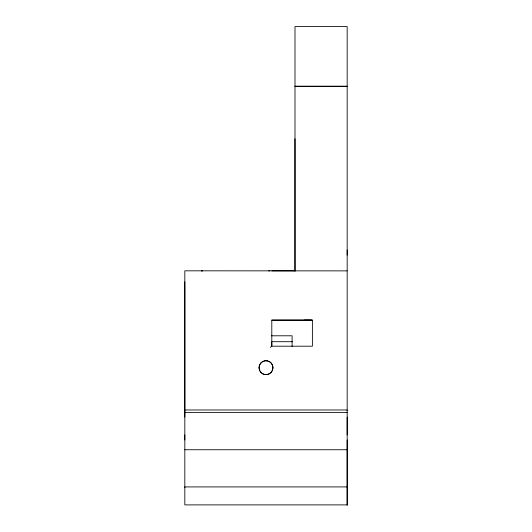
<?xml version="1.0" encoding="UTF-8"?>
<svg xmlns="http://www.w3.org/2000/svg" width="532" height="532" viewBox="0 0 532 532"><rect width="100%" height="100%" fill="white"/><g stroke="black" fill="none" stroke-linecap="round" stroke-linejoin="round"><path stroke-width="0.8" d="M271.799 342.754L271.799 346.199L270.342 347.263M294.987 271.287L294.994 138.772M347.177 439.984L347.177 504.895L184.823 504.895L184.823 270.821L347.177 270.874M347.177 434.91L347.177 417.101M347.177 410.312L347.177 409.979L184.823 409.979L184.823 281.867M347.177 255.134L347.177 249.974M271.799 320.138L312.384 320.138L312.384 346.199L271.799 346.199L271.799 320.104L312.384 320.104M294.994 86.204L347.177 86.204M294.994 86.364L347.177 86.364M271.526 335.792L292.095 335.792L292.095 346.578M271.799 341.71L292.507 341.71M184.823 412.539L347.177 412.539M184.823 449.74L347.177 449.74M347.177 486.92L184.823 486.92L184.823 487.425M268.653 270.835L269.824 270.835M271.872 270.848L294.994 270.861L294.994 26.6L347.177 26.6L347.177 505.4M304.41 320.104L311.799 320.158M184.823 410.312L184.823 417.101M184.823 434.91L184.823 439.984M202.566 270.815L201.402 270.815L202.566 270.815M262.522 373.71A6.956 6.956 0 0 0 272.956 367.685A6.956 6.956 0 0 0 262.522 361.654A6.956 6.956 0 0 0 262.522 373.71A6.956 6.956 0 0 0 272.963 367.678A6.956 6.956 0 0 0 262.522 361.654A6.956 6.956 0 0 0 262.522 373.703"/></g></svg>
